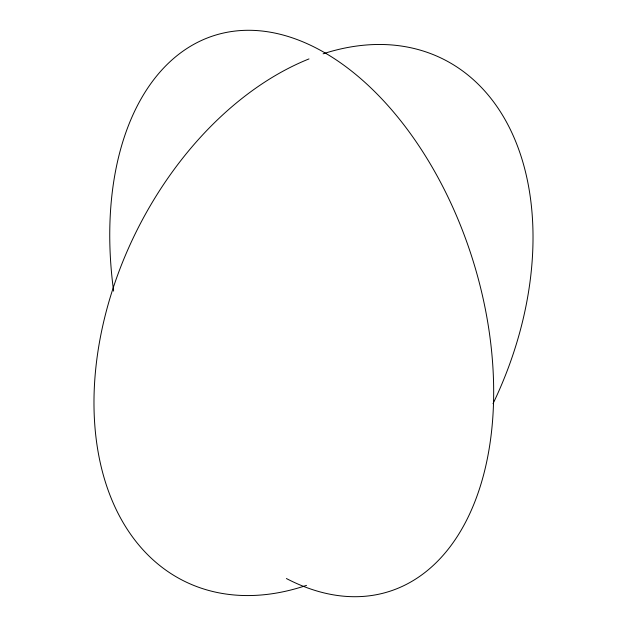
<?xml version="1.0" encoding="UTF-8"?>
<svg xmlns="http://www.w3.org/2000/svg" width="627" height="627" viewBox="0 0 627 627"><rect width="100%" height="100%" fill="white"/><g stroke="black" fill="none" stroke-linecap="round" stroke-linejoin="round"><path stroke-width="0.94" d="M323.109 53.804A291.375 198.03 -63.7 0 1 510.511 129.867A291.375 198.03 -63.7 0 1 493.018 403.694M306.525 585.359A291.375 198.03 -63.7 0 1 93.979 401.225A291.375 198.03 -63.7 0 1 308.986 58.922M113.636 291.108A291.375 179.283 72.6 0 1 281.155 34.524A291.375 179.283 72.6 0 1 493.653 388.074A291.375 179.283 72.6 0 1 286.39 578.525"/></g></svg>
